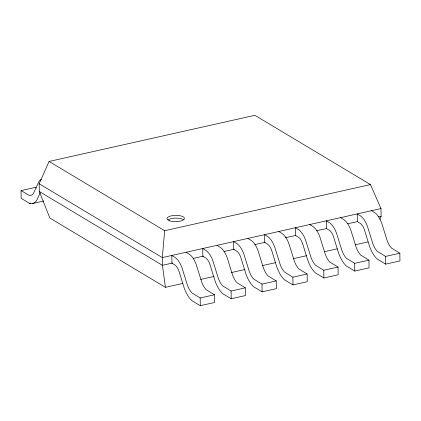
<?xml version="1.0" encoding="UTF-8"?>
<svg xmlns="http://www.w3.org/2000/svg" width="421" height="421" viewBox="0 0 421 421"><rect width="100%" height="100%" fill="white"/><g stroke="black" fill="none" stroke-linecap="round" stroke-linejoin="round"><path stroke-width="0.63" d="M165.437 287.327L49.867 218.057L39.279 191.492L39.174 183.772L49.078 161.443L164.648 230.713L162.322 257.589L162.432 265.309L165.437 287.327L182.751 283.449M379.905 219.33L381.11 216.294L381 208.574L370.448 184.582L254.879 115.312L49.078 161.443M40.158 192.818L37.595 198.586A23.918 11.225 77.4 0 1 29.554 203.348L21.155 198.317L21.05 190.597L35.311 187.403L36.374 188.04M29.554 203.348L30.796 203.075M32.706 203.469L43.868 200.97M164.648 230.713L370.448 184.582M381 208.574L162.322 257.589L39.174 183.772M172.694 263.009L162.432 265.309L39.279 191.492M193.213 258.41L203.475 256.11M223.993 251.511L234.255 249.211M254.779 244.612L265.035 242.312M285.559 237.712L295.821 235.413M316.339 230.813L326.601 228.514M347.762 223.767L357.382 221.614M378.542 216.868L381.11 216.294M200.701 279.423L214.163 276.408M231.476 272.524L244.938 269.508M262.246 265.63L275.713 262.609M293.021 258.731L306.488 255.71M324.438 251.69L337.258 248.816M355.208 244.79L368.033 241.917M200.18 297.968L214.442 294.768L214.547 302.488L200.285 305.688L191.892 300.657A23.918 11.225 77.4 0 1 183.577 286.085L179.146 271.745A10.299 4.836 77.4 0 0 174.736 264.856L171.942 263.178L171.831 255.458L175.404 257.652A18.582 8.72 77.4 0 1 182.114 268.14L187.345 284.906A15.635 7.336 77.4 0 0 191.913 292.911L200.18 297.968L200.285 305.688M231.082 291.043L245.343 287.843L245.448 295.563L231.187 298.763L222.793 293.726A23.918 11.225 77.4 0 1 214.478 279.16L210.047 264.82A10.299 4.836 77.4 0 0 205.637 257.931L202.838 256.252L202.733 248.532L206.301 250.721A18.582 8.72 77.4 0 1 213.015 261.215L218.246 277.981A15.635 7.336 77.4 0 0 222.814 285.985L231.082 291.043L231.187 298.763M261.978 284.117L276.239 280.918L276.35 288.638L262.088 291.837L253.689 286.801A23.918 11.225 77.4 0 1 245.38 272.234L240.949 257.894A10.299 4.836 77.4 0 0 236.539 251.005L233.739 249.327L233.634 241.607L237.202 243.796A18.582 8.72 77.4 0 1 243.917 254.289L249.143 271.056A15.635 7.336 77.4 0 0 253.71 279.06L261.978 284.117L262.088 291.837M292.879 277.192L307.141 273.992L307.251 281.712L292.99 284.912L284.591 279.876A23.918 11.225 77.4 0 1 276.276 265.309L271.85 250.969A10.299 4.836 77.4 0 0 267.44 244.075L264.641 242.401L264.53 234.681L268.103 236.87A18.582 8.72 77.4 0 1 274.818 247.364L280.044 264.13A15.635 7.336 77.4 0 0 284.612 272.134L292.879 277.192L292.99 284.912M323.781 270.261L338.042 267.067L338.147 274.787L323.886 277.981L315.492 272.95A23.918 11.225 77.4 0 1 307.177 258.383L302.746 244.043A10.299 4.836 77.4 0 0 298.336 237.149L295.542 235.476L295.431 227.756L299.005 229.945A18.582 8.72 77.4 0 1 305.714 240.438L310.945 257.205A15.635 7.336 77.4 0 0 315.513 265.209L323.781 270.261L323.886 277.981M354.682 263.335L368.943 260.141L369.049 267.861L354.787 271.056L346.394 266.025A23.918 11.225 77.4 0 1 338.079 251.458L333.648 237.118A10.299 4.836 77.4 0 0 329.238 230.224L326.438 228.545L326.333 220.825L329.906 223.019A18.582 8.72 77.4 0 1 336.616 233.513L341.847 250.279A15.635 7.336 77.4 0 0 346.415 258.284L354.682 263.335L354.787 271.056M385.578 256.41L399.845 253.216L399.95 260.936L385.689 264.13L377.29 259.099A23.918 11.225 77.4 0 1 368.98 244.533L364.549 230.192A10.299 4.836 77.4 0 0 360.139 223.298L357.34 221.62L357.234 213.9L360.802 216.094A18.582 8.72 77.4 0 1 367.517 226.582L372.743 243.349A15.635 7.336 77.4 0 0 377.311 251.358L385.578 256.41L385.689 264.13M371.496 210.705L375.064 212.894A18.582 8.72 77.4 0 1 381.779 223.388L387.004 240.154A15.635 7.336 77.4 0 0 391.577 248.158L399.845 253.216M340.594 217.631L344.168 219.825A18.582 8.72 77.4 0 1 350.877 230.313L356.108 247.08A15.635 7.336 77.4 0 0 360.676 255.089L368.943 260.141M309.693 224.556L313.266 226.751A18.582 8.72 77.4 0 1 319.976 237.239L325.207 254.005A15.635 7.336 77.4 0 0 329.775 262.015L338.042 267.067M278.791 231.482L282.365 233.676A18.582 8.72 77.4 0 1 289.08 244.164L294.305 260.931A15.635 7.336 77.4 0 0 298.873 268.94L307.141 273.992M247.895 238.407L251.463 240.601A18.582 8.72 77.4 0 1 258.178 251.09L263.404 267.856A15.635 7.336 77.4 0 0 267.972 275.866L276.239 280.918M216.994 245.332L220.567 247.527A18.582 8.72 77.4 0 1 227.277 258.02L232.508 274.787A15.635 7.336 77.4 0 0 237.076 282.791L245.343 287.843M186.093 252.263L189.666 254.452A18.582 8.72 77.4 0 1 196.375 264.946L201.606 281.712A15.635 7.336 77.4 0 0 206.174 289.716L214.442 294.768M21.05 190.597L29.312 195.455A15.635 7.336 77.4 0 0 33.733 192.834L38.579 182.104A18.582 8.72 77.4 0 1 41.458 179.341M168.174 219.794A8.715 3.136 -0.8 0 1 183.272 219.562M169.61 220.83A8.715 3.136 -0.8 0 0 184.161 219.204A8.715 3.136 -0.8 0 0 173.394 215.52A8.715 3.136 -0.8 0 0 169.61 220.83"/></g></svg>
